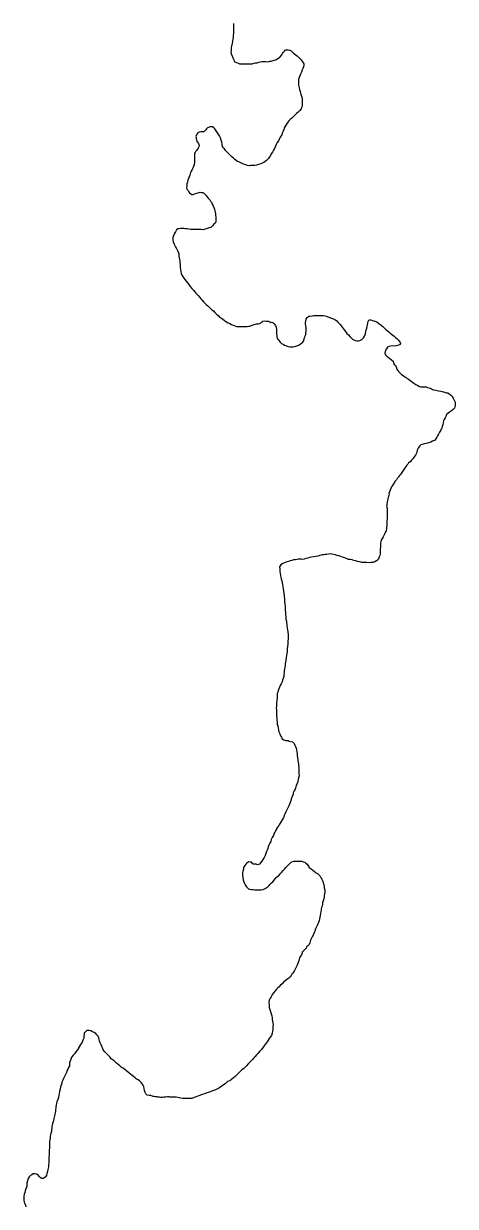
# Model space of a CAD drawing. Header units: inches. Extents: x 130170 to 284068, y 377793 to 804530.
# Drawn here: x 252472 to 254201, y 704036 to 708781 of the extents above; entities that cross this region are included whole.
import ezdxf

# ---------------------------------------------------------------- set-up
doc = ezdxf.new("R2010")
doc.units = ezdxf.units.IN
doc.header["$MEASUREMENT"] = 0
doc.layers.add('muni_il', color=7, linetype='Continuous')

msp = doc.modelspace()

# ---------------------------------------------------------------- linework, layer by layer
at = {"layer": 'muni_il'}
msp.add_lwpolyline([(253313, 708781.3), (253313, 708771.7), (253313, 708762), (253312.7, 708755), (253312.3, 708748), (253312, 708741), (253311.5, 708734), (253311, 708727), (253309.5, 708718.5), (253308, 708710), (253307, 708701), (253306, 708696), (253305, 708691), (253303, 708683), (253303, 708678), (253302.5, 708671.5), (253302, 708665), (253304, 708657), (253308, 708648), (253310, 708643), (253312, 708638), (253314.5, 708633), (253317, 708628), (253324, 708625), (253331, 708622), (253336, 708620), (253344, 708619), (253353, 708619), (253362, 708619), (253368.7, 708619.3), (253375.3, 708619.7), (253382, 708620), (253387, 708620), (253391, 708621), (253395, 708622), (253401, 708623), (253407, 708624), (253413.5, 708626), (253420, 708628), (253426, 708629), (253433, 708629), (253442, 708628.5), (253451, 708628), (253458, 708630), (253463, 708630.5), (253468, 708631), (253475, 708633.5), (253482, 708636), (253488, 708639), (253493, 708642.5), (253498, 708646), (253500, 708648), (253506, 708656), (253509, 708660.5), (253512, 708665), (253516.5, 708670), (253521, 708675), (253525, 708676), (253532, 708676), (253538, 708674), (253544, 708671), (253548, 708667), (253553, 708662.5), (253558, 708658), (253561, 708656), (253567, 708651), (253573, 708646), (253578, 708640.5), (253583, 708635), (253589, 708628), (253594, 708620), (253594, 708614), (253593, 708607), (253590.5, 708601), (253588, 708595), (253584.5, 708586.5), (253581, 708578), (253578, 708571.5), (253575, 708565), (253573, 708556), (253573, 708547), (253573, 708539), (253573.5, 708534), (253574, 708529), (253575.5, 708522.5), (253577, 708516), (253579, 708509), (253580.5, 708503.5), (253582, 708498), (253584.5, 708490), (253587, 708482), (253587.5, 708476), (253588, 708470), (253588, 708465), (253588, 708460), (253587.5, 708454.5), (253587, 708449), (253585, 708444), (253583, 708439), (253578, 708432), (253574, 708428), (253570, 708424), (253565.5, 708420), (253561, 708416), (253554, 708410), (253550, 708406), (253546, 708402), (253539, 708396), (253534.5, 708390.5), (253530, 708385), (253525.3, 708377.7), (253520.7, 708370.3), (253516, 708363), (253516, 708358), (253512, 708349.5), (253508, 708341), (253506, 708335), (253502.3, 708329), (253498.7, 708323), (253495, 708317), (253493, 708311), (253488, 708303.5), (253483, 708296), (253481, 708289), (253477, 708280), (253472.7, 708272.7), (253468.3, 708265.3), (253464, 708258), (253460.3, 708252), (253456.7, 708246), (253453, 708240), (253448.5, 708235.5), (253444, 708231), (253439, 708227), (253434, 708223), (253429, 708221.5), (253424, 708220), (253418, 708217.5), (253412, 708215), (253405, 708213), (253398, 708211), (253389, 708211), (253380, 708211), (253376, 708210), (253368, 708212), (253362, 708214), (253356, 708216), (253350, 708218.5), (253344, 708221), (253339, 708223.5), (253334, 708226), (253329, 708227), (253323, 708231), (253317.7, 708235.7), (253312.3, 708240.3), (253307, 708245), (253300, 708252), (253293, 708259), (253286, 708266), (253281, 708272), (253276, 708278), (253272, 708283), (253268, 708288), (253267, 708296.5), (253266, 708305), (253263, 708313), (253261, 708322), (253256, 708330.5), (253251, 708339), (253246, 708346.5), (253241, 708354), (253237.5, 708358), (253234, 708362), (253228, 708366), (253223, 708367), (253217, 708367), (253212.5, 708364.5), (253208, 708362), (253204, 708358), (253201, 708354), (253198, 708350), (253193, 708346), (253187, 708346), (253181, 708346), (253175, 708345), (253170, 708342), (253166, 708337), (253162, 708328), (253163, 708324), (253163.5, 708319), (253164, 708314), (253165, 708309), (253168.5, 708304.5), (253172, 708300), (253174, 708296), (253175, 708292), (253174, 708286), (253171, 708281), (253165, 708273), (253162, 708268.5), (253159, 708264), (253156, 708260), (253156, 708251), (253156, 708244), (253156, 708237), (253156, 708229), (253156, 708221), (253155, 708215), (253152.5, 708208), (253150, 708201), (253146.7, 708195), (253143.3, 708189), (253140, 708183), (253138.5, 708178), (253137, 708173), (253134.5, 708166.5), (253132, 708160), (253130, 708152.7), (253128, 708145.3), (253126, 708138), (253125, 708130), (253124, 708122), (253126, 708117), (253129, 708112), (253132, 708107), (253136.5, 708102.5), (253141, 708098), (253146, 708095), (253149, 708095), (253153, 708096), (253157, 708098), (253164, 708100), (253169.5, 708101.5), (253175, 708103), (253179, 708104), (253184, 708103.5), (253189, 708103), (253192, 708102), (253197, 708097), (253201.5, 708092), (253206, 708087), (253211.5, 708080.5), (253217, 708074), (253220.5, 708069), (253224, 708064), (253227.5, 708057), (253231, 708050), (253233.3, 708043.3), (253235.7, 708036.7), (253238, 708030), (253239, 708024), (253240, 708018), (253241, 708012), (253242, 708004), (253242, 707995.5), (253242, 707987), (253240, 707982), (253234, 707975.7), (253228, 707969.3), (253222, 707963), (253213, 707962), (253204, 707958), (253197.5, 707956), (253191, 707954), (253181.2, 707954.2), (253171.4, 707954.4), (253161.6, 707954.6), (253151.8, 707954.8), (253142, 707955), (253134, 707956), (253127, 707958), (253119, 707958), (253114, 707959), (253107.3, 707958.7), (253100.7, 707958.3), (253094, 707958), (253090, 707957), (253084, 707953), (253079.5, 707945), (253075, 707937), (253074, 707933), (253072, 707929), (253069, 707922), (253069, 707913), (253071, 707905), (253075.1, 707896.4), (253079.3, 707887.7), (253083.5, 707878.8), (253087.8, 707869.9), (253092, 707861), (253094, 707857), (253094, 707848), (253095, 707841.5), (253096, 707835), (253097, 707829), (253098, 707823), (253098.3, 707816), (253098.7, 707809), (253099, 707802), (253100.3, 707794), (253101.7, 707786), (253103, 707778), (253106, 707772), (253109, 707766), (253113, 707760), (253117, 707754), (253122.3, 707747.3), (253127.7, 707740.7), (253133, 707734), (253139.3, 707726.3), (253145.7, 707718.7), (253152, 707711), (253157, 707705.3), (253162, 707699.7), (253167, 707694), (253172, 707688.3), (253177, 707682.5), (253182, 707676.8), (253187, 707671), (253192.5, 707665), (253198, 707659), (253203.5, 707653.8), (253209, 707648.5), (253214.5, 707643.3), (253220, 707638), (253226, 707633), (253232, 707628), (253238.3, 707621.8), (253244.5, 707615.5), (253250.8, 707609.3), (253257, 707603), (253264, 707599), (253269.5, 707595), (253275, 707591), (253278, 707588), (253285, 707584), (253291.3, 707580.7), (253297.7, 707577.3), (253304, 707574), (253311, 707571), (253318, 707568), (253325, 707565), (253329, 707565), (253335.7, 707565), (253342.3, 707565), (253349, 707565), (253358, 707565.5), (253367, 707566), (253372.5, 707566.5), (253378, 707567), (253387, 707571), (253395, 707573), (253400, 707575), (253405, 707576), (253411.5, 707576.5), (253418, 707577), (253420, 707579), (253424, 707582.5), (253428, 707586), (253430, 707587), (253437, 707588), (253445, 707587.5), (253453, 707587), (253457.5, 707584.5), (253462, 707582), (253466, 707583), (253472, 707580), (253476, 707576), (253481, 707570), (253484, 707563), (253484.3, 707554), (253484.7, 707545), (253485, 707536), (253486, 707527), (253488, 707518), (253491.5, 707513), (253495, 707508), (253500, 707503), (253505, 707498), (253511, 707494.5), (253517, 707491), (253522.5, 707489), (253528, 707487), (253533, 707485.5), (253538, 707484), (253544, 707484), (253550, 707484), (253558, 707486), (253566, 707488.5), (253574, 707491), (253581, 707496), (253585, 707499), (253589, 707502), (253594, 707508), (253594, 707513), (253595, 707515), (253595.8, 707517.1), (253597.9, 707522.5), (253600, 707528), (253602, 707533), (253602, 707539), (253603, 707548), (253603, 707554), (253603, 707560), (253602, 707569), (253601.5, 707575), (253601, 707581), (253602, 707587.5), (253603, 707594), (253604, 707597), (253607, 707602), (253612, 707605), (253614, 707607), (253619, 707607), (253627, 707608), (253629, 707609), (253634, 707610), (253637, 707610), (253644.8, 707610), (253652.5, 707610), (253660.3, 707610), (253668, 707610), (253673.5, 707609.5), (253679, 707609), (253685, 707607), (253690, 707605), (253699, 707601.5), (253708, 707598), (253713, 707597), (253718, 707594), (253722, 707591), (253726, 707588), (253730.5, 707583.5), (253735, 707579), (253739.3, 707573.7), (253743.7, 707568.3), (253748, 707563), (253752, 707557.5), (253756, 707552), (253761.5, 707545), (253767, 707538), (253773, 707531.5), (253779, 707525), (253784, 707520), (253789, 707515), (253795, 707512), (253800, 707509), (253806, 707508), (253812, 707508), (253819, 707510), (253826, 707513), (253833, 707520), (253837, 707527), (253841, 707536), (253842, 707545), (253844, 707551), (253847, 707559), (253848, 707566), (253849, 707571), (253851, 707580), (253852, 707586), (253855, 707591), (253858, 707592), (253862, 707592), (253869, 707590), (253875, 707588), (253882, 707585), (253887, 707584), (253894.5, 707578), (253902, 707572), (253905, 707570), (253910.5, 707565), (253916, 707560), (253922.5, 707554), (253929, 707548), (253934.7, 707543.7), (253940.3, 707539.3), (253946, 707535), (253951.3, 707530.7), (253956.7, 707526.3), (253962, 707522), (253967, 707518), (253974, 707511), (253977, 707506), (253980, 707501), (253981, 707498), (253980, 707494), (253973, 707491), (253971, 707490), (253966, 707488), (253958, 707487), (253949, 707488), (253942, 707487), (253936, 707486), (253930, 707483), (253925, 707476), (253922, 707471), (253920, 707465), (253919, 707459), (253921, 707452), (253928, 707445), (253933, 707441.5), (253938, 707438), (253945, 707432), (253952, 707426), (253953, 707419), (253958, 707412), (253961, 707408), (253964, 707404), (253967, 707395), (253970, 707390), (253973, 707385), (253980, 707378), (253986, 707373), (253992.5, 707368.5), (253999, 707364), (254004, 707361), (254008.5, 707357.5), (254013, 707354), (254018.5, 707350), (254024, 707346), (254029.5, 707342), (254035, 707338), (254043, 707333.5), (254051, 707329), (254058, 707325), (254063, 707324), (254069, 707324), (254076.5, 707323.5), (254084, 707323), (254090, 707321), (254095, 707320), (254101, 707318), (254109, 707313), (254115, 707311), (254123, 707310), (254128.5, 707308.5), (254134, 707307), (254143, 707306), (254148, 707305), (254153, 707304), (254158.5, 707302), (254164, 707300), (254171, 707299), (254175, 707297), (254181, 707293), (254187, 707287), (254189.5, 707282.5), (254192, 707278), (254195, 707273), (254198, 707268), (254200, 707262), (254201, 707256), (254201, 707249), (254199, 707243), (254198, 707238), (254192, 707232.5), (254186, 707227), (254178, 707222), (254172, 707218), (254166, 707213), (254163, 707205), (254160, 707199), (254157, 707193), (254154, 707187), (254153, 707179), (254150.5, 707171.5), (254148, 707164), (254147, 707159), (254142.7, 707150.3), (254138.3, 707141.7), (254134, 707133), (254130.3, 707127), (254126.7, 707121), (254123, 707115), (254117, 707108), (254110, 707105), (254103, 707102), (254095, 707099), (254089.5, 707097.5), (254084, 707096), (254078, 707094.5), (254072, 707093), (254063, 707091), (254057, 707086), (254052, 707078), (254048, 707069), (254047, 707060), (254044, 707054.5), (254041, 707049), (254036.5, 707042.5), (254032, 707036), (254026, 707029), (254020, 707022), (254014, 707018), (254010.5, 707013.5), (254007, 707009), (254003, 707004), (253997.5, 706996), (253992, 706988), (253986.5, 706980), (253981, 706972), (253977, 706967.5), (253973, 706963), (253972, 706960), (253968.5, 706955.5), (253965, 706951), (253961.5, 706946.5), (253958, 706942), (253957, 706940), (253953, 706934), (253949, 706928), (253946, 706922), (253943, 706915), (253940.3, 706908.7), (253937.7, 706902.3), (253935, 706896), (253936, 706890), (253934, 706885), (253932, 706880), (253931, 706874.5), (253930, 706869), (253928.5, 706861), (253927, 706853), (253926.5, 706848), (253926, 706843), (253928, 706837), (253928, 706828.5), (253928, 706820), (253927.8, 706811.4), (253927.6, 706802.8), (253927.4, 706794.2), (253927.2, 706785.6), (253927, 706777), (253927, 706771.5), (253927, 706766), (253926, 706760.5), (253925, 706755), (253924, 706746), (253922, 706742), (253918.5, 706734.5), (253915, 706727), (253912, 706722), (253908, 706715), (253904, 706708), (253902, 706702), (253901, 706696), (253901, 706690), (253900.8, 706682), (253900.5, 706674), (253900.3, 706666), (253900, 706658), (253900, 706652), (253898, 706646.5), (253896, 706641), (253893, 706632), (253889, 706628.5), (253885, 706625), (253879, 706621), (253870, 706619), (253863, 706618.5), (253856, 706618), (253846.3, 706618.3), (253836.7, 706618.7), (253827, 706619), (253822, 706620), (253817, 706621), (253809, 706623), (253801.8, 706625), (253794.5, 706627), (253787.3, 706629), (253780, 706631), (253773, 706631), (253765, 706635), (253759, 706637), (253753, 706639), (253749, 706640), (253742, 706642.5), (253735, 706645), (253727, 706647), (253720.5, 706649), (253714, 706651), (253707, 706652), (253700, 706653), (253693.5, 706652), (253687, 706651), (253680.3, 706650.3), (253673.7, 706649.7), (253667, 706649), (253658.5, 706646.5), (253650, 706644), (253641, 706643), (253633, 706641.5), (253625, 706640), (253617.3, 706638.3), (253609.7, 706636.7), (253602, 706635), (253596, 706632), (253589, 706631), (253584, 706631.5), (253579, 706632), (253573.5, 706631.5), (253568, 706631), (253560.5, 706630), (253553, 706629), (253546, 706627), (253539, 706625), (253533, 706623), (253527, 706621), (253520, 706618.5), (253513, 706616), (253507.5, 706613), (253502, 706610), (253499.5, 706605.5), (253497, 706601), (253497.5, 706592), (253498, 706583), (253499.3, 706574.7), (253500.7, 706566.3), (253502, 706558), (253504, 706553), (253506, 706545.5), (253508, 706538), (253509.3, 706529.7), (253510.7, 706521.3), (253512, 706513), (253513, 706503.5), (253514, 706494), (253515, 706487.5), (253516, 706481), (253516.3, 706473.3), (253516.7, 706465.7), (253517, 706458), (253518, 706455), (253518.5, 706450), (253519, 706445), (253519.5, 706436.3), (253520, 706427.5), (253520.5, 706418.8), (253521, 706410), (253521.5, 706400.5), (253522, 706391), (253525, 706383), (253525.3, 706376.3), (253525.7, 706369.7), (253526, 706363), (253527.5, 706356), (253529, 706349), (253530, 706339.5), (253531, 706330), (253531, 706320.5), (253531, 706311), (253530.7, 706304.3), (253530.3, 706297.7), (253530, 706291), (253529, 706281.5), (253528, 706272), (253527.5, 706266.5), (253527, 706261), (253526, 706253.5), (253525, 706246), (253523.5, 706237), (253522, 706228), (253521, 706219), (253520, 706212.3), (253519, 706205.7), (253518, 706199), (253517, 706191.5), (253516, 706184), (253515.3, 706176.3), (253514.7, 706168.7), (253514, 706161), (253511.7, 706154), (253509.3, 706147), (253507, 706140), (253503, 706132.5), (253499, 706125), (253496.7, 706118.3), (253494.3, 706111.7), (253492, 706105), (253490, 706099), (253488, 706093), (253487.5, 706083.5), (253487, 706074), (253486, 706065), (253485, 706056), (253484.7, 706049), (253484.3, 706042), (253484, 706035), (253484.3, 706027.7), (253484.7, 706020.3), (253485, 706013), (253485.3, 706004.3), (253485.7, 705995.7), (253486, 705987), (253487, 705978.5), (253488, 705970), (253489.5, 705962.5), (253491, 705955), (253492.5, 705947.5), (253494, 705940), (253497.5, 705932), (253501, 705924), (253504.5, 705918), (253508, 705912), (253514, 705907), (253522, 705905), (253531, 705904), (253536, 705902), (253541, 705900), (253550, 705899), (253552, 705897), (253556, 705892), (253558.5, 705886), (253561, 705880), (253563, 705873.5), (253565, 705867), (253566, 705859.7), (253567, 705852.3), (253568, 705845), (253569.3, 705835.7), (253570.7, 705826.3), (253572, 705817), (253572.7, 705810.3), (253573.3, 705803.7), (253574, 705797), (253574.3, 705788.5), (253574.5, 705780), (253574.8, 705771.5), (253575, 705763), (253573, 705755.5), (253571, 705748), (253570, 705740), (253567, 705732.5), (253564, 705725), (253561.5, 705717.5), (253559, 705710), (253555.5, 705702.5), (253552, 705695), (253552, 705689), (253548, 705680), (253544, 705671), (253542, 705662), (253539.3, 705655.3), (253536.7, 705648.7), (253534, 705642), (253530, 705634), (253526, 705626), (253522.7, 705618.7), (253519.3, 705611.3), (253516, 705604), (253513, 705595), (253512, 705593), (253508, 705586.3), (253504, 705579.7), (253500, 705573), (253497, 705568.5), (253494, 705564), (253489.5, 705558), (253485, 705552), (253485, 705549), (253481.3, 705542.7), (253477.7, 705536.3), (253474, 705530), (253473, 705524), (253468, 705515.5), (253463, 705507), (253462, 705500), (253458, 705492.5), (253454, 705485), (253452, 705478), (253449.7, 705471.7), (253447.3, 705465.3), (253445, 705459), (253442, 705451), (253439, 705443), (253434.7, 705435.3), (253430.3, 705427.7), (253426, 705420), (253421, 705414), (253416, 705408), (253409, 705406), (253403, 705408), (253397.5, 705408.5), (253392, 705409), (253390, 705410), (253385, 705416), (253379.5, 705417), (253374, 705418), (253372, 705418), (253366, 705413), (253362, 705408), (253358, 705403), (253353, 705395), (253352, 705389), (253350, 705380), (253349, 705372), (253348, 705364), (253350, 705355), (253351, 705346), (253354, 705337), (253356.5, 705331.5), (253359, 705326), (253362, 705321.5), (253365, 705317), (253372, 705310), (253377, 705308), (253384, 705307.5), (253391, 705307), (253397.5, 705306), (253404, 705305), (253409.5, 705305), (253415, 705305), (253423, 705305), (253431, 705307), (253439, 705311), (253443.5, 705313.5), (253448, 705316), (253455, 705323), (253459, 705328), (253465, 705333), (253470, 705338), (253474, 705343), (253479, 705349), (253484, 705355), (253490, 705360), (253495, 705365), (253500, 705370), (253505, 705375), (253511, 705383), (253516.6, 705388.8), (253522.2, 705394.6), (253527.8, 705400.4), (253533.4, 705406.2), (253539, 705412), (253544, 705417), (253550, 705419), (253554, 705420), (253559, 705420.5), (253564, 705421), (253573, 705421), (253579.5, 705421), (253586, 705421), (253592, 705418.5), (253598, 705416), (253602.5, 705412), (253607, 705408), (253611.5, 705401.5), (253616, 705395), (253623, 705389.5), (253630, 705384), (253635, 705380), (253640, 705376), (253644, 705374), (253649, 705371), (253654, 705365.5), (253659, 705360), (253664, 705353), (253666.5, 705348), (253669, 705343), (253672, 705335), (253673, 705330), (253674, 705325), (253675, 705319), (253676, 705313), (253678, 705306), (253678, 705300), (253678, 705294), (253677, 705289), (253676, 705284), (253675, 705276.5), (253674, 705269), (253671.5, 705262), (253669, 705255), (253669, 705248), (253667, 705240), (253665.5, 705234.5), (253664, 705229), (253663, 705223.5), (253662, 705218), (253660.5, 705210.5), (253659, 705203), (253658, 705196), (253657, 705189), (253655, 705181), (253652.5, 705175), (253650, 705169), (253649, 705165), (253645, 705157), (253641, 705149), (253640, 705145), (253639, 705143), (253636.3, 705136.7), (253633.7, 705130.3), (253631, 705124), (253629, 705119), (253625, 705111), (253621, 705103), (253619, 705098), (253618, 705093), (253615, 705086), (253609, 705080), (253605, 705077), (253603, 705072), (253598, 705066.7), (253593, 705061.3), (253588, 705056), (253588, 705051), (253584.3, 705045), (253580.7, 705039), (253577, 705033), (253576, 705028), (253573.7, 705021), (253571.3, 705014), (253569, 705007), (253568, 705003), (253564, 704995), (253559, 704987), (253556.6, 704982.2), (253553, 704975), (253549.5, 704971), (253546, 704967), (253543, 704962), (253540, 704957), (253534, 704951), (253530, 704948), (253525, 704945), (253519.5, 704940.5), (253514, 704936), (253507, 704929), (253500, 704922), (253495, 704917), (253490, 704912), (253485, 704907), (253479.5, 704900), (253474, 704893), (253468, 704886), (253466, 704881), (253463, 704876), (253460, 704871), (253456, 704863), (253454, 704854), (253455, 704846), (253455.5, 704840), (253456, 704834), (253458.5, 704825.5), (253461, 704817), (253464, 704808), (253465.5, 704800), (253467, 704792), (253468, 704785.5), (253469, 704779), (253470, 704772), (253471, 704765), (253470.5, 704755.5), (253470, 704746), (253469, 704738), (253468, 704730), (253465, 704721), (253460, 704715), (253455.7, 704708.7), (253451.3, 704702.3), (253447, 704696), (253442.7, 704690), (253438.3, 704684), (253434, 704678), (253428.5, 704670.5), (253423, 704663), (253417, 704656.3), (253411, 704649.7), (253405, 704643), (253399.5, 704637), (253394, 704631), (253388.5, 704625), (253383, 704619), (253377, 704613), (253371, 704607), (253364.5, 704600), (253358, 704593), (253352.3, 704588), (253346.5, 704583), (253340.8, 704578), (253335, 704573), (253333, 704570), (253326, 704563), (253319, 704557), (253312, 704551), (253305, 704545), (253298, 704539), (253289, 704536), (253285, 704532), (253278.7, 704527.3), (253272.3, 704522.7), (253266, 704518), (253259, 704513.5), (253252, 704509), (253243, 704505), (253234, 704501), (253226.3, 704498.3), (253218.5, 704495.5), (253210.8, 704492.8), (253203, 704490), (253195.5, 704487.5), (253188, 704485), (253182.5, 704482.5), (253177, 704480), (253170, 704477.5), (253163, 704475), (253154.5, 704472), (253146, 704469), (253140, 704468), (253131, 704468), (253122.5, 704468), (253114, 704468), (253108, 704469), (253102, 704470), (253096, 704471.5), (253090, 704473), (253082.5, 704473.5), (253075, 704474), (253066.5, 704474), (253058, 704474), (253053, 704474.5), (253048, 704475), (253041, 704474), (253034, 704474), (253028, 704473), (253021, 704473), (253015.5, 704473.5), (253010, 704474), (253005, 704474.5), (253000, 704475), (252995, 704476), (252990, 704477), (252981, 704480), (252974, 704481), (252966, 704482), (252961, 704487), (252958, 704492), (252956, 704501), (252954.5, 704508.5), (252953, 704516), (252950, 704521.5), (252947, 704527), (252943.5, 704531), (252940, 704535), (252935.5, 704539), (252931, 704543), (252927, 704544), (252922.5, 704547.5), (252918, 704551), (252912, 704556), (252906, 704561), (252900, 704566), (252892.8, 704572), (252885.5, 704578), (252878.3, 704584), (252871, 704590), (252867, 704591), (252863, 704594), (252856.7, 704599.3), (252850.3, 704604.7), (252844, 704610), (252839.5, 704614.5), (252835, 704619), (252830, 704622), (252823, 704628), (252817, 704635), (252811, 704642), (252807, 704646), (252803, 704650), (252797, 704656), (252791, 704663), (252789, 704668), (252787, 704674), (252785, 704679), (252783, 704684), (252779, 704692), (252776, 704699), (252774, 704706), (252773, 704712), (252770, 704718), (252765.5, 704723.5), (252761, 704729), (252754.5, 704732.5), (252748, 704736), (252741, 704740), (252734, 704741), (252725, 704741), (252719, 704736), (252715, 704732), (252714.8, 704730.5), (252714, 704726), (252713.5, 704720), (252713, 704714), (252713, 704711), (252709.5, 704703), (252706, 704695), (252704, 704691), (252700, 704684.7), (252696, 704678.3), (252692, 704672), (252692, 704669), (252686.3, 704662), (252680.7, 704655), (252675, 704648), (252670.7, 704642.7), (252666.3, 704637.3), (252662, 704632), (252662, 704629), (252659.5, 704622), (252657, 704615), (252656, 704611), (252655, 704605), (252655, 704600), (252651.7, 704593.3), (252648.3, 704586.7), (252645, 704580), (252645, 704576), (252641, 704567.6), (252637, 704559.2), (252633, 704550.8), (252629, 704542.4), (252625, 704534), (252625, 704530), (252622.5, 704522.5), (252620, 704515), (252618, 704506), (252616, 704497), (252614, 704488), (252613, 704480.5), (252612, 704473), (252608.5, 704464), (252605, 704455), (252604, 704449), (252602.5, 704442), (252601, 704435), (252600.5, 704429.5), (252600, 704424), (252600, 704418), (252598.5, 704411.5), (252597, 704405), (252595.5, 704399), (252594, 704393), (252593, 704387.5), (252592, 704382), (252590, 704375), (252588, 704368), (252586.5, 704362), (252585, 704356), (252584.3, 704349.3), (252583.7, 704342.7), (252583, 704336), (252581, 704329), (252579, 704322), (252578.5, 704315.5), (252578, 704309), (252577, 704302), (252576, 704296.5), (252575, 704291), (252575.5, 704284.5), (252576, 704278), (252575, 704269), (252574.5, 704262.5), (252574, 704256), (252573.8, 704248.3), (252573.5, 704240.5), (252573.3, 704232.8), (252573, 704225), (252572.7, 704218), (252572.3, 704211), (252572, 704204), (252572, 704199), (252572, 704194), (252570.5, 704188.5), (252569, 704183), (252567, 704175.5), (252565, 704168), (252563, 704160), (252558, 704153), (252552, 704148), (252545, 704148), (252538, 704151), (252534.5, 704155.5), (252531, 704160), (252524, 704165), (252516, 704166), (252510, 704166), (252504.5, 704162.5), (252499, 704159), (252494.5, 704153.5), (252490, 704148), (252487.5, 704138.5), (252485, 704129), (252484.9, 704127.5), (252484.4, 704121.7), (252484, 704116), (252482, 704109), (252479, 704104), (252477.5, 704097.5), (252476, 704091), (252474.5, 704084), (252473, 704077), (252472.5, 704072), (252472, 704067), (252473, 704060), (252474, 704053), (252476.3, 704046.7), (252478.7, 704040.3), (252481, 704034)], dxfattribs=at)

doc.saveas('drawing.dxf')
